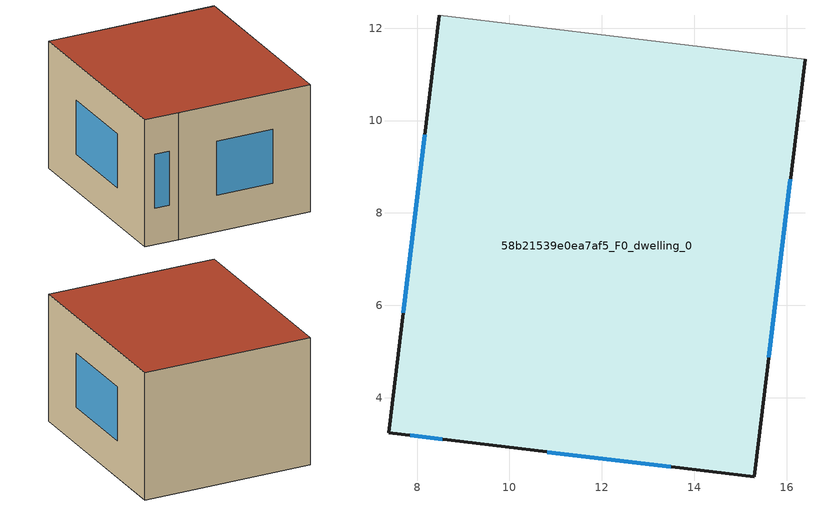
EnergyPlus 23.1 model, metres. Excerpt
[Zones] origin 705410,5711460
58b21539e0ea7af5_F0_dwelling_0
 floor ground (EU_floor_Construction): 16.4,11.33 15.3,2.28 9.01,3.04 7.38,3.24 8.48,12.29 z0
 wall outside (EU_wall_Construction): 8.48,12.29 7.38,3.24 9.01,3.04 15.3,2.28 16.4,11.33 z0:6
 wall adiabatic (EU_wall_Construction): 16.4,11.33 8.48,12.29 z0:6
 window (EU_Window_Construction): 15.61,4.88 16.08,8.73 / 10.81,2.82 13.49,2.5 / 7.85,3.19 8.54,3.1 / 8.17,9.69 7.7,5.84 z1.72:4.28
 roof outside (EU_roof_Construction): 15.3,2.28 16.4,11.33 8.48,12.29 7.38,3.24 9.01,3.04 z6
shading: 16.4,11.31 8.48,12.29 z0:6
[Building]
EU S2 Campaign: North Axis=0; Terrain=City; Solar Distribution=FullExterior
[Site:Location]
London: Latitude=51.5; Longitude=-0.5; Time Zone=0; Elevation=25
[SizingPeriod:WeatherFileDays]
AnnualSizingPeriod: Begin Month=1; Begin Day of Month=1; End Month=12; End Day of Month=31; Day of Week for Start Day=Monday; Use Weather File Daylight Saving Period=No; Use Weather File Rain and Snow Indicators=No
[MATERIAL]
EU_InternalMass_Material: Roughness=MediumRough; Thickness=0.1; Conductivity=1; Density=1800; Specific Heat=900; Thermal Absorptance=0.9; Solar Absorptance=0.7; Visible Absorptance=0.7
[MATERIAL:NOMASS] Roughness=MediumRough; Thermal Absorptance=0.9; Solar Absorptance=0.7; Visible Absorptance=0.7
Name | Thermal Resistance
EU_wall_NoMass | 3.33993
EU_roof_NoMass | 5.24846
EU_floor_NoMass | 4.08214
[WINDOWMATERIAL:SIMPLEGLAZINGSYSTEM]
EU_Window_SimpleGlazing: UFactor=1.72386; Solar Heat Gain Coefficient=0.72; Visible Transmittance=0.72
[CONSTRUCTION]
EU_wall_Construction: EU_wall_NoMass
EU_roof_Construction: EU_roof_NoMass
EU_floor_Construction: EU_floor_NoMass
EU_InternalMass_Construction: EU_InternalMass_Material
EU_Window_Construction: EU_Window_SimpleGlazing
[ZONE]
58b21539e0ea7af5_F0_dwelling_0: Type=1; Multiplier=1; Ceiling Height=autocalculate; Volume=436.015; Floor Area=autocalculate; Part of Total Floor Area=Yes
[INTERNALMASS]
58b21539e0ea7af5_F0_dwelling_0_EU_InternalMass: Construction=EU_InternalMass_Construction; Zone or ZoneList=58b21539e0ea7af5_F0_dwelling_0; Surface Area=72.6693
[OTHEREQUIPMENT]
EU_Step8_InternalGain_58b21539e0ea7af5_F0_dwelling_0_f000: Fuel Type=Electricity; Zone or ZoneList or Space or SpaceList=58b21539e0ea7af5_F0_dwelling_0; Schedule=EU_Step8_GainSchedule_58b21539e0ea7af5_F0_dwelling_0_f000; Design Level Calculation Method=Watts/Area; Power per Zone Floor Area=1; Fraction Latent=0; Fraction Radiant=0; Fraction Lost=0; Carbon Dioxide Generation Rate=0; EndUse Subcategory=EU_Step8_InternalGains
[ZONEVENTILATION:DESIGNFLOWRATE]
EU_ConstantAir_58b21539e0ea7af5_F0_dwelling_0: Zone or ZoneList or Space or SpaceList=58b21539e0ea7af5_F0_dwelling_0; Schedule=EU_AlwaysOn; Design Flow Rate Calculation Method=AirChanges/Hour; Air Changes per Hour=0.453648; Ventilation Type=Natural; Fan Pressure Rise=0; Fan Total Efficiency=1; Constant Term Coefficient=1; Temperature Term Coefficient=0; Velocity Term Coefficient=0; Velocity Squared Term Coefficient=0; Minimum Indoor Temperature=-100; Maximum Indoor Temperature=100; Delta Temperature=-100; Minimum Outdoor Temperature=-100; Maximum Outdoor Temperature=100; Maximum Wind Speed=40
[HVACTEMPLATE:THERMOSTAT]
EU_HeatOnly_58b21539e0ea7af5_F0_dwelling_0: Constant Heating Setpoint=20; Constant Cooling Setpoint=50
[HVACTEMPLATE:ZONE:IDEALLOADSAIRSYSTEM]
58b21539e0ea7af5_F0_dwelling_0: Template Thermostat=EU_HeatOnly_58b21539e0ea7af5_F0_dwelling_0; System Availability Schedule=EU_AlwaysOn; Maximum Heating Supply Air Temperature=50; Minimum Cooling Supply Air Temperature=13; Maximum Heating Supply Air Humidity Ratio=0.0156; Minimum Cooling Supply Air Humidity Ratio=0.0077; Heating Limit=NoLimit; Cooling Limit=NoLimit; Heating Availability Schedule=EU_AlwaysOn; Cooling Availability Schedule=EU_CoolingOff; Dehumidification Control Type=ConstantSensibleHeatRatio; Cooling Sensible Heat Ratio=0.7; Dehumidification Setpoint=60; Humidification Control Type=None; Humidification Setpoint=30; Outdoor Air Method=None; Outdoor Air Flow Rate per Person=0.00944; Outdoor Air Flow Rate per Zone Floor Area=0; Outdoor Air Flow Rate per Zone=0; Demand Controlled Ventilation Type=None; Outdoor Air Economizer Type=NoEconomizer; Heat Recovery Type=None; Sensible Heat Recovery Effectiveness=0.7; Latent Heat Recovery Effectiveness=0.65
[SIZING:ZONE]
58b21539e0ea7af5_F0_dwelling_0: Zone Cooling Design Supply Air Temperature Input Method=SupplyAirTemperature; Zone Cooling Design Supply Air Temperature=13; Zone Heating Design Supply Air Temperature Input Method=SupplyAirTemperature; Zone Heating Design Supply Air Temperature=50; Zone Cooling Design Supply Air Humidity Ratio=0.008; Zone Heating Design Supply Air Humidity Ratio=0.008; Cooling Design Air Flow Method=DesignDay; Cooling Design Air Flow Rate=0; Cooling Minimum Air Flow per Zone Floor Area=0.000762; Cooling Minimum Air Flow=0; Cooling Minimum Air Flow Fraction=0.2; Heating Design Air Flow Method=DesignDay; Heating Design Air Flow Rate=0; Heating Maximum Air Flow per Zone Floor Area=0.002032; Heating Maximum Air Flow=0.141576; Heating Maximum Air Flow Fraction=0.3; Account for Dedicated Outdoor Air System=No; Dedicated Outdoor Air System Control Strategy=NeutralSupplyAir; Dedicated Outdoor Air Low Setpoint Temperature for Design=autosize; Dedicated Outdoor Air High Setpoint Temperature for Design=autosize; Zone Load Sizing Method=Sensible Load Only No Latent Load; Zone Latent Cooling Design Supply Air Humidity Ratio Input Method=HumidityRatioDifference; Zone Cooling Design Supply Air Humidity Ratio Difference=0.005; Zone Latent Heating Design Supply Air Humidity Ratio Input Method=HumidityRatioDifference; Zone Humidification Design Supply Air Humidity Ratio Difference=0.005
[SCHEDULE:CONSTANT]
Name | Hourly Value
EU_AlwaysOn | 1
EU_CoolingOff | 0
[SCHEDULE:FILE]
EU_Step8_GainSchedule_58b21539e0ea7af5_F0_dwelling_0_f000: File=../../schedules/58b21539e0ea7af5/58b21539e0ea7af5_F0_dwelling_0_f000_gain.csv; Column Number=1; Rows to Skip at Top=0; Number of Hours of Data=8760; Column Separator=Comma; Interpolate to Timestep=No; Minutes per Item=60; Adjust Schedule for Daylight Savings=Yes
